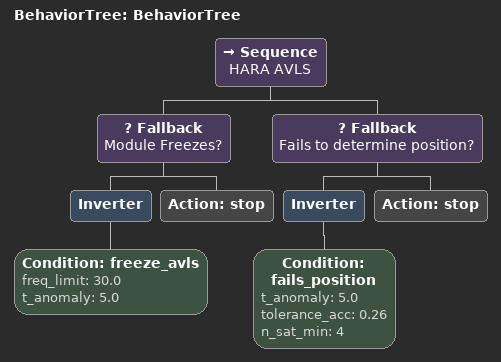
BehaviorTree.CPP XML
<?xml version="1.0"?>
<root main_tree_to_execute="BehaviorTree">
    <BehaviorTree ID="BehaviorTree">
        <Sequence name="HARA AVLS">
            <Fallback name="Module Freezes?">
                <Inverter>
                    <Condition ID="freeze_avls" freq_limit="30.0" t_anomaly="5.0"/>
                </Inverter>
                <Action ID="stop"/>
            </Fallback>
             <Fallback name="Fails to determine position?">
                <Inverter>
                    <Condition ID="fails_position" t_anomaly="5.0" tolerance_acc="0.26" n_sat_min="4"/>
                </Inverter>
                <Action ID="stop"/>
            </Fallback>
        </Sequence>
    </BehaviorTree>
</root>
